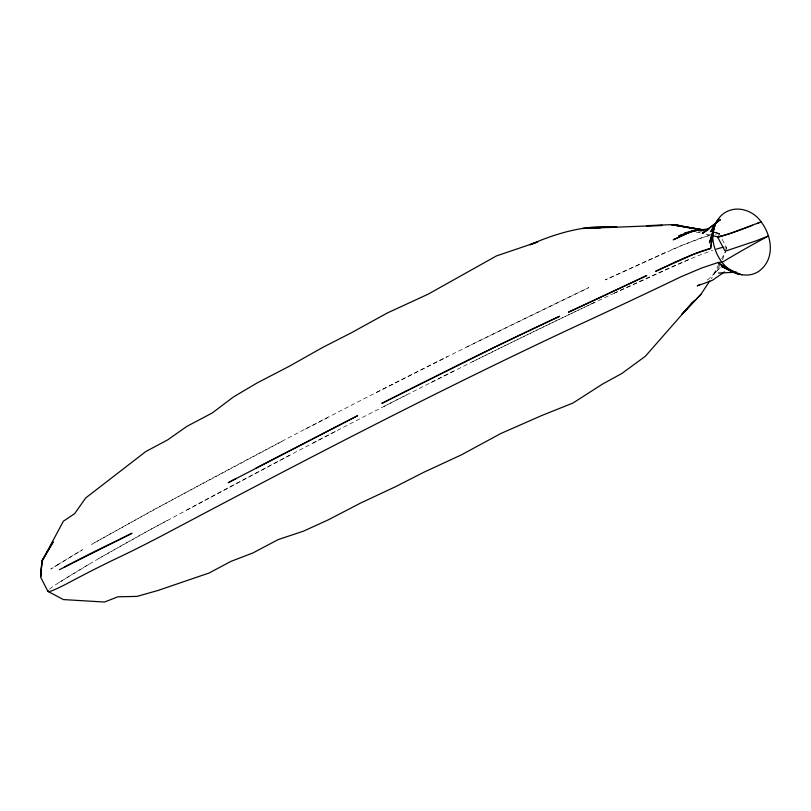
<?xml version="1.0" encoding="UTF-8"?>
<svg xmlns="http://www.w3.org/2000/svg" width="811" height="811" viewBox="0 0 811 811"><rect width="100%" height="100%" fill="white"/><g stroke="black" fill="none" stroke-linecap="round" stroke-linejoin="round"><path stroke-width="0.61" stroke-dasharray="4.05 3.04" d="M718.597 235.768L719.043 233.375L715.109 233.386M725.916 249.839L726.362 247.446A119.977 8.374 -27.5 0 0 724.608 247.132M722.51 259.723L725.693 251.035L721.699 258.739M718.85 264.234L713.721 274.128L720.533 267.275M719.793 265.278L711.166 278.832M725.875 249.342L726.544 247.76L721.476 238.018M720.34 267.427L708.773 278.964L705.094 281.589M49.532 589.161A58.95 4.116 -27.5 0 1 58.139 583.109L89.828 563.787M98.972 558.434L150.187 529.674L289.203 455.518M186.723 509.977C321.257 437.717 457.059 367.707 595.031 302.219M167.096 520.54L161.247 523.673A206.42 14.395 -27.5 0 0 118.467 547.273L108.532 552.93A206.42 14.395 -27.5 0 0 58.139 583.109M281.873 441.448L153.928 509.602L91.643 544.363C254.411 453.248 420.574 368.164 588.816 287.631L465.575 347.463M305.544 429.08L329.246 416.773M312.864 443.151L336.565 430.844M376.618 392.392L447.175 356.658M383.948 406.463L407.558 394.42M431.087 382.508L454.505 370.728M472.904 361.534L491.152 352.471A564.699 39.394 -27.5 0 1 562.175 317.851L579.307 309.67A564.699 39.394 -27.5 0 1 590.56 304.328M613.765 293.42L690.202 258.973M665.567 252.302L605.32 279.876L682.872 244.912L712.159 234.126M671.62 249.666L701.667 237.582L709.767 235.616M715.566 234.217L719.043 233.375A119.977 8.374 -27.5 0 1 718.546 235.271M698.413 231.987L702.123 231.743M714.167 232.483L719.043 233.375L714.329 231.926M714.126 232.402L719.043 233.375M696.152 232.017L701.089 233.122M706.026 234.217L710.963 235.322M719.225 233.69L720.908 236.944M591.675 303.801A564.699 39.394 -27.5 0 1 612.65 293.947M613.734 293.43A564.699 39.394 -27.5 0 1 628.809 286.425L666.581 269.171A192.552 13.432 -27.5 0 1 712.839 250.295M57.936 564.557L50.809 569.048L82.499 549.716L57.936 564.557"/><path stroke-width="1.22" d="M724.821 250.69L717.532 236.873M48.123 590.59A58.95 4.116 -27.5 0 0 49.968 591.401A20.802 1.45 -27.5 0 0 66.755 583.758A94.258 6.579 -27.5 0 1 114.98 559.195L123.86 554.967A102.429 7.147 -27.5 0 0 171.172 530.84C304.703 460.06 438.822 390.192 575.8 326.255A782.787 54.601 -27.5 0 0 681.189 276.683L701.657 268.015L717.917 262.561C729.636 272.952 749.354 281.549 762.34 268.309C775.012 255.526 771.089 235.068 761.184 221.869C753.642 210.85 738.04 205.224 725.926 212.087C712.93 219.325 712.342 235.504 710.598 248.501L694.338 253.944L655.663 271.32L673.87 262.612A124.407 8.678 -27.5 0 1 704.424 250.244M715.383 224.262L709.463 242.844L714.015 227.354L710.598 248.501A124.407 8.678 -27.5 0 0 705.458 249.91M716.762 221.16L710.679 231.764L718.789 218.575M700.897 294.373L681.798 314.364L700.897 294.373L709.787 280.91M693.952 300.851L645.363 356.262L621.763 373.526L602.543 384.069L572.992 403.026L541.484 415.637L500.762 433.55L461.175 454.971L423.768 472.286L395.241 486.843L360.956 502.881L328.202 519.881L303.527 531.134L278.122 539.619L252.87 552.96L230.963 561.364L209.086 573.022L158.003 590.459L136.988 596.409L117.909 596.795L104.487 602.036L63.43 599.582L47.94 591.391L40.55 577.006L42.081 560.381L53.191 541.91L41.787 561.597L40.793 576.52L42.081 560.381L41.787 561.597L63.359 521.199L74.632 513.667L85.723 497.924L145.838 451.514L167.705 439.856L186.956 426.333L212.208 413.002L233.619 396.843L256.955 383.035L289.72 366.035L322.677 347.443L351.204 332.875L387.273 313.005L428.198 294.14L496.423 255.941L537.652 241.942L530.019 244.74C557.309 232.787 586.677 224.323 616.755 227.161L608.189 227.496M684.16 311.921L692.371 302.503M702.427 233.304L720.31 219.74L702.427 233.304L707.942 229.929M724.537 271.867L712.099 280.484L697.227 285.877L700.238 284.387M59.436 569.687L131.99 533.263A102.429 7.147 -27.5 0 1 116.531 540.896L107.66 545.124A94.258 6.579 -27.5 0 0 64.272 567.112M236.153 478.5L228.165 482.707L357.651 415.678L256.043 468.099M756.866 223.593L761.184 221.869L730.914 233.213L718.374 236.974L712.2 235.595M752.699 225.235L748.675 226.786A317.517 22.15 -27.5 0 1 719.661 236.69A40.226 2.808 -27.5 0 1 717.573 236.447M725.693 251.035L755.994 240.857A317.517 22.15 -27.5 0 0 768.514 235.94A108.41 7.563 -27.5 0 0 721.962 262.419A124.407 8.678 -27.5 0 0 717.917 262.561L738.486 274.382L721.841 266.626L741.72 274.848M709.382 228.702L692.31 231.044L678.766 235.869L697.521 230.01L684.788 232.889L687.272 232.727M718.445 273.054L736.55 272.192M701.85 229.969L678.523 225.346L671.528 224.647L646.408 225.671L662.465 225.509M600.85 227.779L582.501 228.499L662.293 225.387M674.813 225.387L678.523 225.346L674.772 225.357M694.885 231.003L691.225 230.912L693.689 231.47M691.013 228.226L671.528 224.647L703.674 229.868M671.528 224.647L704.617 230.02M693.456 228.682L695.889 229.128M698.322 229.574L700.765 230.02M732.282 271.807C719.965 263.889 712.352 248.774 712.707 234.207M716.346 249.149A192.552 13.432 -27.5 0 1 719.479 248.196A119.977 8.374 -27.5 0 1 723.615 247.233M405.946 391.206L381.849 403.381L463.872 362.253A399.397 27.858 -27.5 0 1 493.787 347.584L503.57 342.84A399.397 27.858 -27.5 0 1 559.641 316.27L498.674 345.212L405.946 391.206M646.641 275.618L611.21 292.335A782.787 54.601 -27.5 0 1 585.349 304.399L568.481 312.184L646.641 275.618M687.464 233.162L673.252 239.803L692.31 231.044L687.464 233.162"/></g></svg>
